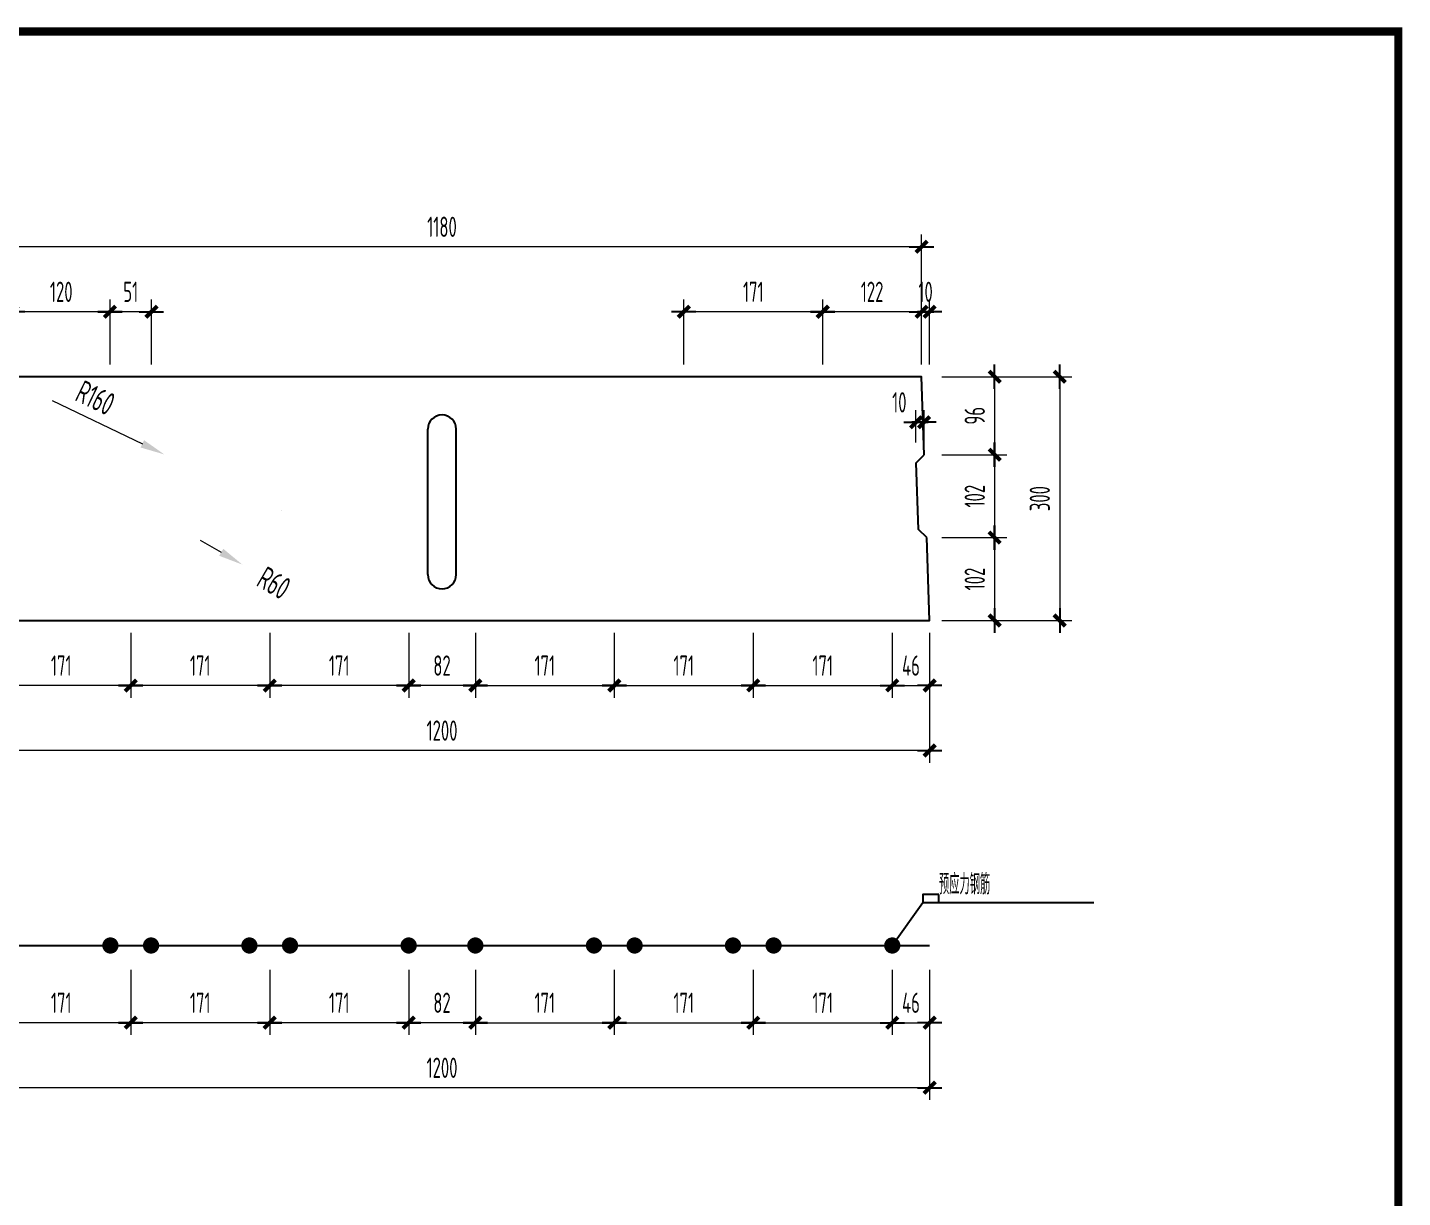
# Model space of a CAD drawing. Extents: x -469675 to 2400000, y -476501 to 2085364.
# Drawn here: x 675317 to 679546, y 392755 to 396355 of the extents above; entities that cross this region are included whole.
import ezdxf

# ---------------------------------------------------------------- set-up
doc = ezdxf.new("R2010")
doc.units = 0
doc.header["$LTSCALE"] = 1000
doc.header["$MEASUREMENT"] = 0
doc.layers.get('0').update_dxf_attribs({"linetype": 'CONTINUOUS', "lineweight": 20})
doc.layers.get('Defpoints').update_dxf_attribs({"linetype": 'CONTINUOUS'})
for name, color, linetype in [('C-DETAIL', 3, 'CONTINUOUS'), ('C-DETAIL_DIM', 3, 'CONTINUOUS'), ('C-DETAIL_REIN', 40, 'CONTINUOUS'), ('C-DETAIL_STEEL_TEXT', 7, 'CONTINUOUS'), ('C-DETAIL_TEXT', 4, 'CONTINUOUS')]:
    doc.layers.add(name, color=color, linetype=linetype)
doc.layers.add('C-注释', color=30, linetype='CONTINUOUS', plot=False)
doc.styles.add('DIM_FONT', font='gbxwxt.shx', dxfattribs={"width": 0.7, "bigfont": 'gbhzfs.shx'})
doc.styles.add('GBSTYLE', font='gbxwxt.shx', dxfattribs={"width": 0.7, "bigfont": 'gbhzfs.shx'})
doc.dimstyles.new('LEADER10', dxfattribs={"dimscale": 0.1, "dimtxt": 280, "dimasz": 300, "dimexe": 150, "dimexo": 150, "dimgap": 120, "dimtad": 1, "dimdec": 0, "dimzin": 0, "dimdsep": 46, "dimtxsty": 'DIM_FONT', "dimcen": 0.09, "dimclrd": 3, "dimclre": 3, "dimclrt": 7, "dimazin": 0, "dimtfac": 1, "dimtdec": 0, "dimtix": 1, "dimtmove": 2, "dimatfit": 3, "dimfxl": 0, "dimtolj": 1, "dimtzin": 0, "dimarcsym": 0})
doc.dimstyles.new('XB DIMN10', dxfattribs={"dimscale": 0.1, "dimtxt": 250, "dimasz": 1, "dimexe": 150, "dimexo": 150, "dimgap": 120, "dimtad": 1, "dimdec": 0, "dimzin": 0, "dimdsep": 46, "dimtxsty": 'DIM_FONT', "dimblk": '_dimx', "dimcen": 0.09, "dimclrd": 3, "dimclre": 3, "dimclrt": 7, "dimazin": 0, "dimtfac": 1, "dimtdec": 0, "dimtix": 1, "dimtmove": 2, "dimatfit": 3, "dimldrblk": '_dimx', "dimfxl": 0, "dimtolj": 1, "dimtzin": 0, "dimarcsym": 0})

# ---------------------------------------------------------------- blocks, each defined once
blk = doc.blocks.new('_dimx')
blk.add_line((-150, 0), (150, 0))
at = {"const_width": 50}
blk.add_lwpolyline([(-70, -70), (70, 70)], dxfattribs=at)
blk = doc.blocks.new('*D499')
at = {"layer": 'C-DETAIL_DIM', "color": 3, "lineweight": -2, "ltscale": 0.1, "transparency": 16777216}
for p, q in [((2929, 1138.7), (3009, 1138.7)), ((2994, 1138.6), (2994, 1042.8)), ((2929, 1042.7), (3009, 1042.7))]:
    blk.add_line(p, q, dxfattribs=at)
at = {"layer": 'Defpoints', "color": 0, "ltscale": 0.1, "transparency": 16777216}
for p in [(2914, 1138.7), (2914, 1042.7), (2994, 1042.7)]:
    blk.add_point(p, dxfattribs=at)
at = {"layer": 'C-DETAIL_DIM', "color": 3, "lineweight": -2, "ltscale": 0.1, "transparency": 16777216, "xscale": 0.1, "yscale": 0.1, "zscale": 0.1}
for p, rotation in [((2994, 1138.7), 90), ((2994, 1042.7), 270)]:
    blk.add_blockref('_dimx', p, dxfattribs=dict(at, rotation=rotation))
at = {"layer": 'C-DETAIL_DIM', "color": 7, "ltscale": 0.1, "transparency": 16777216, "insert": (2969.5, 1090.7), "char_height": 25, "attachment_point": 5, "rotation": 90, "style": 'DIM_FONT'}
blk.add_mtext('\\A1;96', dxfattribs=at)
blk = doc.blocks.new('*D500')
at = {"layer": 'C-DETAIL_DIM', "color": 3, "lineweight": -2, "ltscale": 0.1, "transparency": 16777216}
for p, q in [((3009, 1138.7), (3089, 1138.7)), ((3074, 1138.6), (3074, 838.8)), ((3009, 838.7), (3089, 838.7))]:
    blk.add_line(p, q, dxfattribs=at)
at = {"layer": 'Defpoints', "color": 0, "ltscale": 0.1, "transparency": 16777216}
for p in [(2994, 1138.7), (2994, 838.7), (3074, 838.7)]:
    blk.add_point(p, dxfattribs=at)
at = {"layer": 'C-DETAIL_DIM', "color": 3, "lineweight": -2, "ltscale": 0.1, "transparency": 16777216, "xscale": 0.1, "yscale": 0.1, "zscale": 0.1}
for p, rotation in [((3074, 1138.7), 90), ((3074, 838.7), 270)]:
    blk.add_blockref('_dimx', p, dxfattribs=dict(at, rotation=rotation))
at = {"layer": 'C-DETAIL_DIM', "color": 7, "ltscale": 0.1, "transparency": 16777216, "insert": (3049.5, 988.7), "char_height": 25, "attachment_point": 5, "rotation": 90, "style": 'DIM_FONT'}
blk.add_mtext('\\A1;300', dxfattribs=at)
blk = doc.blocks.new('*D502')
at = {"layer": 'C-DETAIL_DIM', "color": 3, "lineweight": -2, "ltscale": 0.1, "transparency": 16777216}
for p, q in [((1714, 743.7), (1714, 663.7)), ((2914, 743.7), (2914, 663.7)), ((2913.9, 678.7), (1714.1, 678.7))]:
    blk.add_line(p, q, dxfattribs=at)
at = {"layer": 'Defpoints', "color": 0, "ltscale": 0.1, "transparency": 16777216}
for p in [(1714, 758.7), (2914, 758.7), (1714, 678.7)]:
    blk.add_point(p, dxfattribs=at)
at = {"layer": 'C-DETAIL_DIM', "color": 3, "lineweight": -2, "ltscale": 0.1, "transparency": 16777216, "xscale": 0.1, "yscale": 0.1, "zscale": 0.1, "rotation": 180}
blk.add_blockref('_dimx', (1714, 678.7), dxfattribs=at)
at = {"layer": 'C-DETAIL_DIM', "color": 3, "lineweight": -2, "ltscale": 0.1, "transparency": 16777216, "xscale": 0.1, "yscale": 0.1, "zscale": 0.1}
blk.add_blockref('_dimx', (2914, 678.7), dxfattribs=at)
at = {"layer": 'C-DETAIL_DIM', "color": 7, "ltscale": 0.1, "transparency": 16777216, "insert": (2314, 703.2), "char_height": 25, "attachment_point": 5, "style": 'DIM_FONT'}
blk.add_mtext('\\A1;1200', dxfattribs=at)
blk = doc.blocks.new('*D503')
at = {"layer": 'C-DETAIL_DIM', "color": 3, "lineweight": -2, "ltscale": 0.1, "transparency": 16777216}
for p, q in [((2782.5, 1153.7), (2782.5, 1233.7)), ((2903.9, 1218.7), (2782.6, 1218.7)), ((2904, 1153.7), (2904, 1233.7))]:
    blk.add_line(p, q, dxfattribs=at)
at = {"layer": 'Defpoints', "color": 0, "ltscale": 0.1, "transparency": 16777216}
for p in [(2782.5, 1218.7), (2782.5, 1138.7), (2904, 1138.7)]:
    blk.add_point(p, dxfattribs=at)
at = {"layer": 'C-DETAIL_DIM', "color": 3, "lineweight": -2, "ltscale": 0.1, "transparency": 16777216, "xscale": 0.1, "yscale": 0.1, "zscale": 0.1, "rotation": 180}
blk.add_blockref('_dimx', (2782.5, 1218.7), dxfattribs=at)
at = {"layer": 'C-DETAIL_DIM', "color": 3, "lineweight": -2, "ltscale": 0.1, "transparency": 16777216, "xscale": 0.1, "yscale": 0.1, "zscale": 0.1}
blk.add_blockref('_dimx', (2904, 1218.7), dxfattribs=at)
at = {"layer": 'C-DETAIL_DIM', "color": 7, "ltscale": 0.1, "transparency": 16777216, "insert": (2843.2, 1243.2), "char_height": 25, "attachment_point": 5, "style": 'DIM_FONT'}
blk.add_mtext('\\A1;122', dxfattribs=at)
blk = doc.blocks.new('*D504')
at = {"layer": 'C-DETAIL_DIM', "color": 3, "lineweight": -2, "ltscale": 0.1, "transparency": 16777216}
for p, q in [((1724, 1233.7), (1724, 1313.7)), ((2904, 1233.7), (2904, 1313.7)), ((2903.9, 1298.7), (1724.1, 1298.7))]:
    blk.add_line(p, q, dxfattribs=at)
at = {"layer": 'Defpoints', "color": 0, "ltscale": 0.1, "transparency": 16777216}
for p in [(1724, 1298.7), (1724, 1218.7), (2904, 1218.7)]:
    blk.add_point(p, dxfattribs=at)
at = {"layer": 'C-DETAIL_DIM', "color": 3, "lineweight": -2, "ltscale": 0.1, "transparency": 16777216, "xscale": 0.1, "yscale": 0.1, "zscale": 0.1, "rotation": 180}
blk.add_blockref('_dimx', (1724, 1298.7), dxfattribs=at)
at = {"layer": 'C-DETAIL_DIM', "color": 3, "lineweight": -2, "ltscale": 0.1, "transparency": 16777216, "xscale": 0.1, "yscale": 0.1, "zscale": 0.1}
blk.add_blockref('_dimx', (2904, 1298.7), dxfattribs=at)
at = {"layer": 'C-DETAIL_DIM', "color": 7, "ltscale": 0.1, "transparency": 16777216, "insert": (2314, 1323.2), "char_height": 25, "attachment_point": 5, "style": 'DIM_FONT'}
blk.add_mtext('\\A1;1180', dxfattribs=at)
blk = doc.blocks.new('*D508')
at = {"layer": 'C-DETAIL_DIM', "color": 3, "lineweight": -2, "ltscale": 0.1, "transparency": 16777216}
for p, q in [((1760, 823.7), (1760, 743.7)), ((1931, 823.7), (1931, 743.7)), ((1930.9, 758.7), (1760.1, 758.7))]:
    blk.add_line(p, q, dxfattribs=at)
at = {"layer": 'Defpoints', "color": 0, "ltscale": 0.1, "transparency": 16777216}
for p in [(1760, 838.7), (1931, 838.7), (1760, 758.7)]:
    blk.add_point(p, dxfattribs=at)
at = {"layer": 'C-DETAIL_DIM', "color": 3, "lineweight": -2, "ltscale": 0.1, "transparency": 16777216, "xscale": 0.1, "yscale": 0.1, "zscale": 0.1, "rotation": 180}
blk.add_blockref('_dimx', (1760, 758.7), dxfattribs=at)
at = {"layer": 'C-DETAIL_DIM', "color": 3, "lineweight": -2, "ltscale": 0.1, "transparency": 16777216, "xscale": 0.1, "yscale": 0.1, "zscale": 0.1}
blk.add_blockref('_dimx', (1931, 758.7), dxfattribs=at)
at = {"layer": 'C-DETAIL_DIM', "color": 7, "ltscale": 0.1, "transparency": 16777216, "insert": (1845.5, 783.2), "char_height": 25, "attachment_point": 5, "style": 'DIM_FONT'}
blk.add_mtext('\\A1;171', dxfattribs=at)
blk = doc.blocks.new('*D509')
at = {"layer": 'C-DETAIL_DIM', "color": 3, "lineweight": -2, "ltscale": 0.1, "transparency": 16777216}
for p, q in [((1931, 823.7), (1931, 743.7)), ((2102, 823.7), (2102, 743.7)), ((2101.9, 758.7), (1931.1, 758.7))]:
    blk.add_line(p, q, dxfattribs=at)
at = {"layer": 'Defpoints', "color": 0, "ltscale": 0.1, "transparency": 16777216}
for p in [(1931, 838.7), (2102, 838.7), (1931, 758.7)]:
    blk.add_point(p, dxfattribs=at)
at = {"layer": 'C-DETAIL_DIM', "color": 3, "lineweight": -2, "ltscale": 0.1, "transparency": 16777216, "xscale": 0.1, "yscale": 0.1, "zscale": 0.1, "rotation": 180}
blk.add_blockref('_dimx', (1931, 758.7), dxfattribs=at)
at = {"layer": 'C-DETAIL_DIM', "color": 3, "lineweight": -2, "ltscale": 0.1, "transparency": 16777216, "xscale": 0.1, "yscale": 0.1, "zscale": 0.1}
blk.add_blockref('_dimx', (2102, 758.7), dxfattribs=at)
at = {"layer": 'C-DETAIL_DIM', "color": 7, "ltscale": 0.1, "transparency": 16777216, "insert": (2016.5, 783.2), "char_height": 25, "attachment_point": 5, "style": 'DIM_FONT'}
blk.add_mtext('\\A1;171', dxfattribs=at)
blk = doc.blocks.new('*D510')
at = {"layer": 'C-DETAIL_DIM', "color": 3, "lineweight": -2, "ltscale": 0.1, "transparency": 16777216}
for p, q in [((2102, 823.7), (2102, 743.7)), ((2273, 823.7), (2273, 743.7)), ((2272.9, 758.7), (2102.1, 758.7))]:
    blk.add_line(p, q, dxfattribs=at)
at = {"layer": 'Defpoints', "color": 0, "ltscale": 0.1, "transparency": 16777216}
for p in [(2102, 838.7), (2273, 838.7), (2102, 758.7)]:
    blk.add_point(p, dxfattribs=at)
at = {"layer": 'C-DETAIL_DIM', "color": 3, "lineweight": -2, "ltscale": 0.1, "transparency": 16777216, "xscale": 0.1, "yscale": 0.1, "zscale": 0.1, "rotation": 180}
blk.add_blockref('_dimx', (2102, 758.7), dxfattribs=at)
at = {"layer": 'C-DETAIL_DIM', "color": 3, "lineweight": -2, "ltscale": 0.1, "transparency": 16777216, "xscale": 0.1, "yscale": 0.1, "zscale": 0.1}
blk.add_blockref('_dimx', (2273, 758.7), dxfattribs=at)
at = {"layer": 'C-DETAIL_DIM', "color": 7, "ltscale": 0.1, "transparency": 16777216, "insert": (2187.5, 783.2), "char_height": 25, "attachment_point": 5, "style": 'DIM_FONT'}
blk.add_mtext('\\A1;171', dxfattribs=at)
blk = doc.blocks.new('*D511')
at = {"layer": 'C-DETAIL_DIM', "color": 3, "lineweight": -2, "ltscale": 0.1, "transparency": 16777216}
for p, q in [((2868, 823.7), (2868, 743.7)), ((2914, 823.7), (2914, 743.7)), ((2867.9, 758.7), (2867.8, 758.7)), ((2868, 758.7), (2914, 758.7)), ((2914.1, 758.7), (2914.2, 758.7))]:
    blk.add_line(p, q, dxfattribs=at)
at = {"layer": 'Defpoints', "color": 0, "ltscale": 0.1, "transparency": 16777216}
for p in [(2868, 838.7), (2914, 838.7), (2914, 758.7)]:
    blk.add_point(p, dxfattribs=at)
at = {"layer": 'C-DETAIL_DIM', "color": 3, "lineweight": -2, "ltscale": 0.1, "transparency": 16777216, "xscale": 0.1, "yscale": 0.1, "zscale": 0.1}
blk.add_blockref('_dimx', (2868, 758.7), dxfattribs=at)
at = {"layer": 'C-DETAIL_DIM', "color": 3, "lineweight": -2, "ltscale": 0.1, "transparency": 16777216, "xscale": 0.1, "yscale": 0.1, "zscale": 0.1, "rotation": 180}
blk.add_blockref('_dimx', (2914, 758.7), dxfattribs=at)
at = {"layer": 'C-DETAIL_DIM', "color": 7, "ltscale": 0.1, "transparency": 16777216, "insert": (2891, 783.2), "char_height": 25, "attachment_point": 5, "style": 'DIM_FONT'}
blk.add_mtext('\\A1;46', dxfattribs=at)
blk = doc.blocks.new('*D512')
at = {"layer": 'C-DETAIL_DIM', "color": 3, "lineweight": -2, "ltscale": 0.1, "transparency": 16777216}
for p, q in [((2697, 823.7), (2697, 743.7)), ((2868, 823.7), (2868, 743.7)), ((2697.1, 758.7), (2867.9, 758.7))]:
    blk.add_line(p, q, dxfattribs=at)
at = {"layer": 'Defpoints', "color": 0, "ltscale": 0.1, "transparency": 16777216}
for p in [(2697, 838.7), (2868, 838.7), (2868, 758.7)]:
    blk.add_point(p, dxfattribs=at)
at = {"layer": 'C-DETAIL_DIM', "color": 3, "lineweight": -2, "ltscale": 0.1, "transparency": 16777216, "xscale": 0.1, "yscale": 0.1, "zscale": 0.1, "rotation": 180}
blk.add_blockref('_dimx', (2697, 758.7), dxfattribs=at)
at = {"layer": 'C-DETAIL_DIM', "color": 3, "lineweight": -2, "ltscale": 0.1, "transparency": 16777216, "xscale": 0.1, "yscale": 0.1, "zscale": 0.1}
blk.add_blockref('_dimx', (2868, 758.7), dxfattribs=at)
at = {"layer": 'C-DETAIL_DIM', "color": 7, "ltscale": 0.1, "transparency": 16777216, "insert": (2782.5, 783.2), "char_height": 25, "attachment_point": 5, "style": 'DIM_FONT'}
blk.add_mtext('\\A1;171', dxfattribs=at)
blk = doc.blocks.new('*D513')
at = {"layer": 'C-DETAIL_DIM', "color": 3, "lineweight": -2, "ltscale": 0.1, "transparency": 16777216}
for p, q in [((2526, 823.7), (2526, 743.7)), ((2697, 823.7), (2697, 743.7)), ((2526.1, 758.7), (2696.9, 758.7))]:
    blk.add_line(p, q, dxfattribs=at)
at = {"layer": 'Defpoints', "color": 0, "ltscale": 0.1, "transparency": 16777216}
for p in [(2526, 838.7), (2697, 838.7), (2697, 758.7)]:
    blk.add_point(p, dxfattribs=at)
at = {"layer": 'C-DETAIL_DIM', "color": 3, "lineweight": -2, "ltscale": 0.1, "transparency": 16777216, "xscale": 0.1, "yscale": 0.1, "zscale": 0.1, "rotation": 180}
blk.add_blockref('_dimx', (2526, 758.7), dxfattribs=at)
at = {"layer": 'C-DETAIL_DIM', "color": 3, "lineweight": -2, "ltscale": 0.1, "transparency": 16777216, "xscale": 0.1, "yscale": 0.1, "zscale": 0.1}
blk.add_blockref('_dimx', (2697, 758.7), dxfattribs=at)
at = {"layer": 'C-DETAIL_DIM', "color": 7, "ltscale": 0.1, "transparency": 16777216, "insert": (2611.5, 783.2), "char_height": 25, "attachment_point": 5, "style": 'DIM_FONT'}
blk.add_mtext('\\A1;171', dxfattribs=at)
blk = doc.blocks.new('*D514')
at = {"layer": 'C-DETAIL_DIM', "color": 3, "lineweight": -2, "ltscale": 0.1, "transparency": 16777216}
for p, q in [((2355, 823.7), (2355, 743.7)), ((2526, 823.7), (2526, 743.7)), ((2355.1, 758.7), (2525.9, 758.7))]:
    blk.add_line(p, q, dxfattribs=at)
at = {"layer": 'Defpoints', "color": 0, "ltscale": 0.1, "transparency": 16777216}
for p in [(2355, 838.7), (2526, 838.7), (2526, 758.7)]:
    blk.add_point(p, dxfattribs=at)
at = {"layer": 'C-DETAIL_DIM', "color": 3, "lineweight": -2, "ltscale": 0.1, "transparency": 16777216, "xscale": 0.1, "yscale": 0.1, "zscale": 0.1, "rotation": 180}
blk.add_blockref('_dimx', (2355, 758.7), dxfattribs=at)
at = {"layer": 'C-DETAIL_DIM', "color": 3, "lineweight": -2, "ltscale": 0.1, "transparency": 16777216, "xscale": 0.1, "yscale": 0.1, "zscale": 0.1}
blk.add_blockref('_dimx', (2526, 758.7), dxfattribs=at)
at = {"layer": 'C-DETAIL_DIM', "color": 7, "ltscale": 0.1, "transparency": 16777216, "insert": (2440.5, 783.2), "char_height": 25, "attachment_point": 5, "style": 'DIM_FONT'}
blk.add_mtext('\\A1;171', dxfattribs=at)
blk = doc.blocks.new('*D515')
at = {"layer": 'C-DETAIL_DIM', "color": 3, "lineweight": -2, "ltscale": 0.1, "transparency": 16777216}
for p, q in [((2273, 823.7), (2273, 743.7)), ((2355, 823.7), (2355, 743.7)), ((2354.9, 758.7), (2273.1, 758.7))]:
    blk.add_line(p, q, dxfattribs=at)
at = {"layer": 'Defpoints', "color": 0, "ltscale": 0.1, "transparency": 16777216}
for p in [(2273, 838.7), (2355, 838.7), (2273, 758.7)]:
    blk.add_point(p, dxfattribs=at)
at = {"layer": 'C-DETAIL_DIM', "color": 3, "lineweight": -2, "ltscale": 0.1, "transparency": 16777216, "xscale": 0.1, "yscale": 0.1, "zscale": 0.1, "rotation": 180}
blk.add_blockref('_dimx', (2273, 758.7), dxfattribs=at)
at = {"layer": 'C-DETAIL_DIM', "color": 3, "lineweight": -2, "ltscale": 0.1, "transparency": 16777216, "xscale": 0.1, "yscale": 0.1, "zscale": 0.1}
blk.add_blockref('_dimx', (2355, 758.7), dxfattribs=at)
at = {"layer": 'C-DETAIL_DIM', "color": 7, "ltscale": 0.1, "transparency": 16777216, "insert": (2314, 783.2), "char_height": 25, "attachment_point": 5, "style": 'DIM_FONT'}
blk.add_mtext('\\A1;82', dxfattribs=at)
blk = doc.blocks.new('*D517')
at = {"layer": 'C-DETAIL_DIM', "color": 3, "lineweight": -2, "ltscale": 0.1, "transparency": 16777216}
for p, q in [((1714, 328.7), (1714, 248.7)), ((2914, 328.7), (2914, 248.7)), ((2913.9, 263.7), (1714.1, 263.7))]:
    blk.add_line(p, q, dxfattribs=at)
at = {"layer": 'Defpoints', "color": 0, "ltscale": 0.1, "transparency": 16777216}
for p in [(1714, 343.7), (2914, 343.7), (1714, 263.7)]:
    blk.add_point(p, dxfattribs=at)
at = {"layer": 'C-DETAIL_DIM', "color": 3, "lineweight": -2, "ltscale": 0.1, "transparency": 16777216, "xscale": 0.1, "yscale": 0.1, "zscale": 0.1, "rotation": 180}
blk.add_blockref('_dimx', (1714, 263.7), dxfattribs=at)
at = {"layer": 'C-DETAIL_DIM', "color": 3, "lineweight": -2, "ltscale": 0.1, "transparency": 16777216, "xscale": 0.1, "yscale": 0.1, "zscale": 0.1}
blk.add_blockref('_dimx', (2914, 263.7), dxfattribs=at)
at = {"layer": 'C-DETAIL_DIM', "color": 7, "ltscale": 0.1, "transparency": 16777216, "insert": (2314, 288.2), "char_height": 25, "attachment_point": 5, "style": 'DIM_FONT'}
blk.add_mtext('\\A1;1200', dxfattribs=at)
blk = doc.blocks.new('*D518')
at = {"layer": 'C-DETAIL_DIM', "color": 3, "lineweight": -2, "ltscale": 0.1, "transparency": 16777216}
for p, q in [((1760, 408.7), (1760, 328.7)), ((1931, 408.7), (1931, 328.7)), ((1930.9, 343.7), (1760.1, 343.7))]:
    blk.add_line(p, q, dxfattribs=at)
at = {"layer": 'Defpoints', "color": 0, "ltscale": 0.1, "transparency": 16777216}
for p in [(1760, 423.7), (1931, 423.7), (1760, 343.7)]:
    blk.add_point(p, dxfattribs=at)
at = {"layer": 'C-DETAIL_DIM', "color": 3, "lineweight": -2, "ltscale": 0.1, "transparency": 16777216, "xscale": 0.1, "yscale": 0.1, "zscale": 0.1, "rotation": 180}
blk.add_blockref('_dimx', (1760, 343.7), dxfattribs=at)
at = {"layer": 'C-DETAIL_DIM', "color": 3, "lineweight": -2, "ltscale": 0.1, "transparency": 16777216, "xscale": 0.1, "yscale": 0.1, "zscale": 0.1}
blk.add_blockref('_dimx', (1931, 343.7), dxfattribs=at)
at = {"layer": 'C-DETAIL_DIM', "color": 7, "ltscale": 0.1, "transparency": 16777216, "insert": (1845.5, 368.2), "char_height": 25, "attachment_point": 5, "style": 'DIM_FONT'}
blk.add_mtext('\\A1;171', dxfattribs=at)
blk = doc.blocks.new('*D519')
at = {"layer": 'C-DETAIL_DIM', "color": 3, "lineweight": -2, "ltscale": 0.1, "transparency": 16777216}
for p, q in [((1931, 408.7), (1931, 328.7)), ((2102, 408.7), (2102, 328.7)), ((2101.9, 343.7), (1931.1, 343.7))]:
    blk.add_line(p, q, dxfattribs=at)
at = {"layer": 'Defpoints', "color": 0, "ltscale": 0.1, "transparency": 16777216}
for p in [(1931, 423.7), (2102, 423.7), (1931, 343.7)]:
    blk.add_point(p, dxfattribs=at)
at = {"layer": 'C-DETAIL_DIM', "color": 3, "lineweight": -2, "ltscale": 0.1, "transparency": 16777216, "xscale": 0.1, "yscale": 0.1, "zscale": 0.1, "rotation": 180}
blk.add_blockref('_dimx', (1931, 343.7), dxfattribs=at)
at = {"layer": 'C-DETAIL_DIM', "color": 3, "lineweight": -2, "ltscale": 0.1, "transparency": 16777216, "xscale": 0.1, "yscale": 0.1, "zscale": 0.1}
blk.add_blockref('_dimx', (2102, 343.7), dxfattribs=at)
at = {"layer": 'C-DETAIL_DIM', "color": 7, "ltscale": 0.1, "transparency": 16777216, "insert": (2016.5, 368.2), "char_height": 25, "attachment_point": 5, "style": 'DIM_FONT'}
blk.add_mtext('\\A1;171', dxfattribs=at)
blk = doc.blocks.new('*D520')
at = {"layer": 'C-DETAIL_DIM', "color": 3, "lineweight": -2, "ltscale": 0.1, "transparency": 16777216}
for p, q in [((2102, 408.7), (2102, 328.7)), ((2273, 408.7), (2273, 328.7)), ((2272.9, 343.7), (2102.1, 343.7))]:
    blk.add_line(p, q, dxfattribs=at)
at = {"layer": 'Defpoints', "color": 0, "ltscale": 0.1, "transparency": 16777216}
for p in [(2102, 423.7), (2273, 423.7), (2102, 343.7)]:
    blk.add_point(p, dxfattribs=at)
at = {"layer": 'C-DETAIL_DIM', "color": 3, "lineweight": -2, "ltscale": 0.1, "transparency": 16777216, "xscale": 0.1, "yscale": 0.1, "zscale": 0.1, "rotation": 180}
blk.add_blockref('_dimx', (2102, 343.7), dxfattribs=at)
at = {"layer": 'C-DETAIL_DIM', "color": 3, "lineweight": -2, "ltscale": 0.1, "transparency": 16777216, "xscale": 0.1, "yscale": 0.1, "zscale": 0.1}
blk.add_blockref('_dimx', (2273, 343.7), dxfattribs=at)
at = {"layer": 'C-DETAIL_DIM', "color": 7, "ltscale": 0.1, "transparency": 16777216, "insert": (2187.5, 368.2), "char_height": 25, "attachment_point": 5, "style": 'DIM_FONT'}
blk.add_mtext('\\A1;171', dxfattribs=at)
blk = doc.blocks.new('*D521')
at = {"layer": 'C-DETAIL_DIM', "color": 3, "lineweight": -2, "ltscale": 0.1, "transparency": 16777216}
for p, q in [((2868, 408.7), (2868, 328.7)), ((2914, 408.7), (2914, 328.7)), ((2867.9, 343.7), (2867.8, 343.7)), ((2868, 343.7), (2914, 343.7)), ((2914.1, 343.7), (2914.2, 343.7))]:
    blk.add_line(p, q, dxfattribs=at)
at = {"layer": 'Defpoints', "color": 0, "ltscale": 0.1, "transparency": 16777216}
for p in [(2868, 423.7), (2914, 423.7), (2914, 343.7)]:
    blk.add_point(p, dxfattribs=at)
at = {"layer": 'C-DETAIL_DIM', "color": 3, "lineweight": -2, "ltscale": 0.1, "transparency": 16777216, "xscale": 0.1, "yscale": 0.1, "zscale": 0.1}
blk.add_blockref('_dimx', (2868, 343.7), dxfattribs=at)
at = {"layer": 'C-DETAIL_DIM', "color": 3, "lineweight": -2, "ltscale": 0.1, "transparency": 16777216, "xscale": 0.1, "yscale": 0.1, "zscale": 0.1, "rotation": 180}
blk.add_blockref('_dimx', (2914, 343.7), dxfattribs=at)
at = {"layer": 'C-DETAIL_DIM', "color": 7, "ltscale": 0.1, "transparency": 16777216, "insert": (2891, 368.2), "char_height": 25, "attachment_point": 5, "style": 'DIM_FONT'}
blk.add_mtext('\\A1;46', dxfattribs=at)
blk = doc.blocks.new('*D522')
at = {"layer": 'C-DETAIL_DIM', "color": 3, "lineweight": -2, "ltscale": 0.1, "transparency": 16777216}
for p, q in [((2697, 408.7), (2697, 328.7)), ((2868, 408.7), (2868, 328.7)), ((2697.1, 343.7), (2867.9, 343.7))]:
    blk.add_line(p, q, dxfattribs=at)
at = {"layer": 'Defpoints', "color": 0, "ltscale": 0.1, "transparency": 16777216}
for p in [(2697, 423.7), (2868, 423.7), (2868, 343.7)]:
    blk.add_point(p, dxfattribs=at)
at = {"layer": 'C-DETAIL_DIM', "color": 3, "lineweight": -2, "ltscale": 0.1, "transparency": 16777216, "xscale": 0.1, "yscale": 0.1, "zscale": 0.1, "rotation": 180}
blk.add_blockref('_dimx', (2697, 343.7), dxfattribs=at)
at = {"layer": 'C-DETAIL_DIM', "color": 3, "lineweight": -2, "ltscale": 0.1, "transparency": 16777216, "xscale": 0.1, "yscale": 0.1, "zscale": 0.1}
blk.add_blockref('_dimx', (2868, 343.7), dxfattribs=at)
at = {"layer": 'C-DETAIL_DIM', "color": 7, "ltscale": 0.1, "transparency": 16777216, "insert": (2782.5, 368.2), "char_height": 25, "attachment_point": 5, "style": 'DIM_FONT'}
blk.add_mtext('\\A1;171', dxfattribs=at)
blk = doc.blocks.new('*D523')
at = {"layer": 'C-DETAIL_DIM', "color": 3, "lineweight": -2, "ltscale": 0.1, "transparency": 16777216}
for p, q in [((2526, 408.7), (2526, 328.7)), ((2697, 408.7), (2697, 328.7)), ((2526.1, 343.7), (2696.9, 343.7))]:
    blk.add_line(p, q, dxfattribs=at)
at = {"layer": 'Defpoints', "color": 0, "ltscale": 0.1, "transparency": 16777216}
for p in [(2526, 423.7), (2697, 423.7), (2697, 343.7)]:
    blk.add_point(p, dxfattribs=at)
at = {"layer": 'C-DETAIL_DIM', "color": 3, "lineweight": -2, "ltscale": 0.1, "transparency": 16777216, "xscale": 0.1, "yscale": 0.1, "zscale": 0.1, "rotation": 180}
blk.add_blockref('_dimx', (2526, 343.7), dxfattribs=at)
at = {"layer": 'C-DETAIL_DIM', "color": 3, "lineweight": -2, "ltscale": 0.1, "transparency": 16777216, "xscale": 0.1, "yscale": 0.1, "zscale": 0.1}
blk.add_blockref('_dimx', (2697, 343.7), dxfattribs=at)
at = {"layer": 'C-DETAIL_DIM', "color": 7, "ltscale": 0.1, "transparency": 16777216, "insert": (2611.5, 368.2), "char_height": 25, "attachment_point": 5, "style": 'DIM_FONT'}
blk.add_mtext('\\A1;171', dxfattribs=at)
blk = doc.blocks.new('*D524')
at = {"layer": 'C-DETAIL_DIM', "color": 3, "lineweight": -2, "ltscale": 0.1, "transparency": 16777216}
for p, q in [((2355, 408.7), (2355, 328.7)), ((2526, 408.7), (2526, 328.7)), ((2355.1, 343.7), (2525.9, 343.7))]:
    blk.add_line(p, q, dxfattribs=at)
at = {"layer": 'Defpoints', "color": 0, "ltscale": 0.1, "transparency": 16777216}
for p in [(2355, 423.7), (2526, 423.7), (2526, 343.7)]:
    blk.add_point(p, dxfattribs=at)
at = {"layer": 'C-DETAIL_DIM', "color": 3, "lineweight": -2, "ltscale": 0.1, "transparency": 16777216, "xscale": 0.1, "yscale": 0.1, "zscale": 0.1, "rotation": 180}
blk.add_blockref('_dimx', (2355, 343.7), dxfattribs=at)
at = {"layer": 'C-DETAIL_DIM', "color": 3, "lineweight": -2, "ltscale": 0.1, "transparency": 16777216, "xscale": 0.1, "yscale": 0.1, "zscale": 0.1}
blk.add_blockref('_dimx', (2526, 343.7), dxfattribs=at)
at = {"layer": 'C-DETAIL_DIM', "color": 7, "ltscale": 0.1, "transparency": 16777216, "insert": (2440.5, 368.2), "char_height": 25, "attachment_point": 5, "style": 'DIM_FONT'}
blk.add_mtext('\\A1;171', dxfattribs=at)
blk = doc.blocks.new('*D525')
at = {"layer": 'C-DETAIL_DIM', "color": 3, "lineweight": -2, "ltscale": 0.1, "transparency": 16777216}
for p, q in [((2273, 408.7), (2273, 328.7)), ((2355, 408.7), (2355, 328.7)), ((2354.9, 343.7), (2273.1, 343.7))]:
    blk.add_line(p, q, dxfattribs=at)
at = {"layer": 'Defpoints', "color": 0, "ltscale": 0.1, "transparency": 16777216}
for p in [(2273, 423.7), (2355, 423.7), (2273, 343.7)]:
    blk.add_point(p, dxfattribs=at)
at = {"layer": 'C-DETAIL_DIM', "color": 3, "lineweight": -2, "ltscale": 0.1, "transparency": 16777216, "xscale": 0.1, "yscale": 0.1, "zscale": 0.1, "rotation": 180}
blk.add_blockref('_dimx', (2273, 343.7), dxfattribs=at)
at = {"layer": 'C-DETAIL_DIM', "color": 3, "lineweight": -2, "ltscale": 0.1, "transparency": 16777216, "xscale": 0.1, "yscale": 0.1, "zscale": 0.1}
blk.add_blockref('_dimx', (2355, 343.7), dxfattribs=at)
at = {"layer": 'C-DETAIL_DIM', "color": 7, "ltscale": 0.1, "transparency": 16777216, "insert": (2314, 368.2), "char_height": 25, "attachment_point": 5, "style": 'DIM_FONT'}
blk.add_mtext('\\A1;82', dxfattribs=at)
blk = doc.blocks.new('*D526')
at = {"layer": 'C-DETAIL_DIM', "color": 3, "lineweight": -2, "ltscale": 0.1, "transparency": 16777216}
for p, q in [((2611.5, 1153.7), (2611.5, 1233.7)), ((2782.4, 1218.7), (2611.6, 1218.7)), ((2782.5, 1153.7), (2782.5, 1233.7))]:
    blk.add_line(p, q, dxfattribs=at)
at = {"layer": 'Defpoints', "color": 0, "ltscale": 0.1, "transparency": 16777216}
for p in [(2611.5, 1218.7), (2611.5, 1138.7), (2782.5, 1138.7)]:
    blk.add_point(p, dxfattribs=at)
at = {"layer": 'C-DETAIL_DIM', "color": 3, "lineweight": -2, "ltscale": 0.1, "transparency": 16777216, "xscale": 0.1, "yscale": 0.1, "zscale": 0.1, "rotation": 180}
blk.add_blockref('_dimx', (2611.5, 1218.7), dxfattribs=at)
at = {"layer": 'C-DETAIL_DIM', "color": 3, "lineweight": -2, "ltscale": 0.1, "transparency": 16777216, "xscale": 0.1, "yscale": 0.1, "zscale": 0.1}
blk.add_blockref('_dimx', (2782.5, 1218.7), dxfattribs=at)
at = {"layer": 'C-DETAIL_DIM', "color": 7, "ltscale": 0.1, "transparency": 16777216, "insert": (2697, 1243.2), "char_height": 25, "attachment_point": 5, "style": 'DIM_FONT'}
blk.add_mtext('\\A1;171', dxfattribs=at)
blk = doc.blocks.new('*D527')
at = {"layer": 'C-DETAIL_DIM', "color": 3, "lineweight": -2, "ltscale": 0.1, "transparency": 16777216}
for p, q in [((2903.9, 1218.7), (2903.8, 1218.7)), ((2904, 1153.7), (2904, 1233.7)), ((2914, 1218.7), (2904, 1218.7)), ((2914, 1153.7), (2914, 1233.7)), ((2914.1, 1218.7), (2914.2, 1218.7))]:
    blk.add_line(p, q, dxfattribs=at)
at = {"layer": 'Defpoints', "color": 0, "ltscale": 0.1, "transparency": 16777216}
for p in [(2904, 1218.7), (2904, 1138.7), (2914, 1138.7)]:
    blk.add_point(p, dxfattribs=at)
at = {"layer": 'C-DETAIL_DIM', "color": 3, "lineweight": -2, "ltscale": 0.1, "transparency": 16777216, "xscale": 0.1, "yscale": 0.1, "zscale": 0.1}
blk.add_blockref('_dimx', (2904, 1218.7), dxfattribs=at)
at = {"layer": 'C-DETAIL_DIM', "color": 3, "lineweight": -2, "ltscale": 0.1, "transparency": 16777216, "xscale": 0.1, "yscale": 0.1, "zscale": 0.1, "rotation": 180}
blk.add_blockref('_dimx', (2914, 1218.7), dxfattribs=at)
at = {"layer": 'C-DETAIL_DIM', "color": 7, "ltscale": 0.1, "transparency": 16777216, "insert": (2909, 1243.2), "char_height": 25, "attachment_point": 5, "style": 'DIM_FONT'}
blk.add_mtext('\\A1;10', dxfattribs=at)
blk = doc.blocks.new('*D530')
at = {"layer": 'C-DETAIL_DIM', "color": 3, "lineweight": -2, "ltscale": 0.1, "transparency": 16777216}
for p, q in [((1785.5, 1153.7), (1785.5, 1233.7)), ((1905.4, 1218.7), (1785.6, 1218.7)), ((1905.5, 1153.7), (1905.5, 1233.7))]:
    blk.add_line(p, q, dxfattribs=at)
at = {"layer": 'Defpoints', "color": 0, "ltscale": 0.1, "transparency": 16777216}
for p in [(1785.5, 1218.7), (1785.5, 1138.7), (1905.5, 1138.7)]:
    blk.add_point(p, dxfattribs=at)
at = {"layer": 'C-DETAIL_DIM', "color": 3, "lineweight": -2, "ltscale": 0.1, "transparency": 16777216, "xscale": 0.1, "yscale": 0.1, "zscale": 0.1, "rotation": 180}
blk.add_blockref('_dimx', (1785.5, 1218.7), dxfattribs=at)
at = {"layer": 'C-DETAIL_DIM', "color": 3, "lineweight": -2, "ltscale": 0.1, "transparency": 16777216, "xscale": 0.1, "yscale": 0.1, "zscale": 0.1}
blk.add_blockref('_dimx', (1905.5, 1218.7), dxfattribs=at)
at = {"layer": 'C-DETAIL_DIM', "color": 7, "ltscale": 0.1, "transparency": 16777216, "insert": (1845.5, 1243.2), "char_height": 25, "attachment_point": 5, "style": 'DIM_FONT'}
blk.add_mtext('\\A1;120', dxfattribs=at)
blk = doc.blocks.new('*D531')
at = {"layer": 'C-DETAIL_DIM', "color": 3, "lineweight": -2, "ltscale": 0.1, "transparency": 16777216}
for p, q in [((1905.5, 1153.7), (1905.5, 1233.7)), ((1956.4, 1218.7), (1905.6, 1218.7)), ((1956.5, 1153.7), (1956.5, 1233.7))]:
    blk.add_line(p, q, dxfattribs=at)
at = {"layer": 'Defpoints', "color": 0, "ltscale": 0.1, "transparency": 16777216}
for p in [(1905.5, 1218.7), (1905.5, 1138.7), (1956.5, 1138.7)]:
    blk.add_point(p, dxfattribs=at)
at = {"layer": 'C-DETAIL_DIM', "color": 3, "lineweight": -2, "ltscale": 0.1, "transparency": 16777216, "xscale": 0.1, "yscale": 0.1, "zscale": 0.1, "rotation": 180}
blk.add_blockref('_dimx', (1905.5, 1218.7), dxfattribs=at)
at = {"layer": 'C-DETAIL_DIM', "color": 3, "lineweight": -2, "ltscale": 0.1, "transparency": 16777216, "xscale": 0.1, "yscale": 0.1, "zscale": 0.1}
blk.add_blockref('_dimx', (1956.5, 1218.7), dxfattribs=at)
at = {"layer": 'C-DETAIL_DIM', "color": 7, "ltscale": 0.1, "transparency": 16777216, "insert": (1931, 1243.2), "char_height": 25, "attachment_point": 5, "style": 'DIM_FONT'}
blk.add_mtext('\\A1;51', dxfattribs=at)
blk = doc.blocks.new('*D533')
at = {"layer": 'C-DETAIL_DIM', "color": 3, "lineweight": -2, "ltscale": 0.1, "transparency": 16777216}
for p, q in [((2897.2, 1057.7), (2897.2, 1097.7)), ((2907.2, 1057.7), (2907.2, 1097.7)), ((2897.1, 1082.7), (2897, 1082.7)), ((2897.2, 1082.7), (2907.2, 1082.7)), ((2907.3, 1082.7), (2907.4, 1082.7))]:
    blk.add_line(p, q, dxfattribs=at)
at = {"layer": 'Defpoints', "color": 0, "ltscale": 0.1, "transparency": 16777216}
for p in [(2907.2, 1082.7), (2897.2, 1042.7), (2907.2, 1042.7)]:
    blk.add_point(p, dxfattribs=at)
at = {"layer": 'C-DETAIL_DIM', "color": 3, "lineweight": -2, "ltscale": 0.1, "transparency": 16777216, "xscale": 0.1, "yscale": 0.1, "zscale": 0.1}
blk.add_blockref('_dimx', (2897.2, 1082.7), dxfattribs=at)
at = {"layer": 'C-DETAIL_DIM', "color": 3, "lineweight": -2, "ltscale": 0.1, "transparency": 16777216, "xscale": 0.1, "yscale": 0.1, "zscale": 0.1, "rotation": 180}
blk.add_blockref('_dimx', (2907.2, 1082.7), dxfattribs=at)
at = {"layer": 'C-DETAIL_DIM', "color": 7, "ltscale": 0.1, "transparency": 16777216, "insert": (2876.7, 1107.2), "char_height": 25, "attachment_point": 5, "style": 'DIM_FONT'}
blk.add_mtext('\\A1;10', dxfattribs=at)
blk = doc.blocks.new('*D534')
at = {"layer": 'C-DETAIL_TEXT', "color": 3, "lineweight": -2, "ltscale": 0.25, "transparency": 16777216}
blk.add_line((2016.5, 937.7), (2042.4, 922.6), dxfattribs=at)
at = {"layer": 'C-DETAIL_TEXT', "color": 3, "ltscale": 0.25, "transparency": 16777216}
blk.add_solid([(2044.9, 926.9), (2039.9, 918.3), (2068.3, 907.5)], dxfattribs=at)
at = {"layer": 'Defpoints', "color": 0, "ltscale": 0.25, "transparency": 16777216}
for p in [(2016.5, 937.7), (2068.3, 907.5)]:
    blk.add_point(p, dxfattribs=at)
at = {"layer": 'C-DETAIL_TEXT', "color": 7, "ltscale": 0.25, "transparency": 16777216, "insert": (2107.2, 884.9), "char_height": 28, "attachment_point": 5, "rotation": 329.8305, "style": 'DIM_FONT'}
blk.add_mtext('\\A1;R60', dxfattribs=at)
blk = doc.blocks.new('*D535')
at = {"layer": 'C-DETAIL_TEXT', "color": 3, "lineweight": -2, "ltscale": 0.25, "transparency": 16777216}
for p, q in [((1834.4, 1109.5), (1945.3, 1056.1)), ((2116.4, 973.7), (2116.5, 973.7)), ((2116.5, 973.7), (2116.5, 973.7))]:
    blk.add_line(p, q, dxfattribs=at)
at = {"layer": 'C-DETAIL_TEXT', "color": 3, "ltscale": 0.25, "transparency": 16777216}
blk.add_solid([(1947.4, 1060.6), (1943.1, 1051.6), (1972.3, 1043.1)], dxfattribs=at)
at = {"layer": 'Defpoints', "color": 0, "ltscale": 0.25, "transparency": 16777216}
for p in [(1972.3, 1043.1), (2116.5, 973.7)]:
    blk.add_point(p, dxfattribs=at)
at = {"layer": 'C-DETAIL_TEXT', "color": 7, "ltscale": 0.25, "transparency": 16777216, "insert": (1887.6, 1112.8), "char_height": 28, "attachment_point": 5, "rotation": 334.2866, "style": 'DIM_FONT'}
blk.add_mtext('\\A1;R160', dxfattribs=at)
blk = doc.blocks.new('*D552')
at = {"layer": 'C-DETAIL_DIM', "color": 3, "lineweight": -2, "ltscale": 0.1, "transparency": 16777216}
for p, q in [((2929, 1042.7), (3009, 1042.7)), ((2994, 1042.6), (2994, 940.8)), ((2929, 940.7), (3009, 940.7))]:
    blk.add_line(p, q, dxfattribs=at)
at = {"layer": 'Defpoints', "color": 0, "ltscale": 0.1, "transparency": 16777216}
for p in [(2914, 1042.7), (2914, 940.7), (2994, 940.7)]:
    blk.add_point(p, dxfattribs=at)
at = {"layer": 'C-DETAIL_DIM', "color": 3, "lineweight": -2, "ltscale": 0.1, "transparency": 16777216, "xscale": 0.1, "yscale": 0.1, "zscale": 0.1}
for p, rotation in [((2994, 1042.7), 90), ((2994, 940.7), 270)]:
    blk.add_blockref('_dimx', p, dxfattribs=dict(at, rotation=rotation))
at = {"layer": 'C-DETAIL_DIM', "color": 7, "ltscale": 0.1, "transparency": 16777216, "insert": (2969.5, 991.7), "char_height": 25, "attachment_point": 5, "rotation": 90, "style": 'DIM_FONT'}
blk.add_mtext('\\A1;102', dxfattribs=at)
blk = doc.blocks.new('*D553')
at = {"layer": 'C-DETAIL_DIM', "color": 3, "lineweight": -2, "ltscale": 0.1, "transparency": 16777216}
for p, q in [((2929, 940.7), (3009, 940.7)), ((2994, 940.6), (2994, 838.8)), ((2929, 838.7), (3009, 838.7))]:
    blk.add_line(p, q, dxfattribs=at)
at = {"layer": 'Defpoints', "color": 0, "ltscale": 0.1, "transparency": 16777216}
for p in [(2914, 940.7), (2914, 838.7), (2994, 838.7)]:
    blk.add_point(p, dxfattribs=at)
at = {"layer": 'C-DETAIL_DIM', "color": 3, "lineweight": -2, "ltscale": 0.1, "transparency": 16777216, "xscale": 0.1, "yscale": 0.1, "zscale": 0.1}
for p, rotation in [((2994, 940.7), 90), ((2994, 838.7), 270)]:
    blk.add_blockref('_dimx', p, dxfattribs=dict(at, rotation=rotation))
at = {"layer": 'C-DETAIL_DIM', "color": 7, "ltscale": 0.1, "transparency": 16777216, "insert": (2969.5, 889.7), "char_height": 25, "attachment_point": 5, "rotation": 90, "style": 'DIM_FONT'}
blk.add_mtext('\\A1;102', dxfattribs=at)
blk = doc.blocks.new('A$C3DBC3B8A')
at = {"layer": 'C-DETAIL'}
for p, q in [((2296.5, 895.2), (2296.5, 1074.2)), ((2331.5, 895.2), (2331.5, 1074.2))]:
    blk.add_line(p, q, dxfattribs=at)
at = {"layer": 'C-DETAIL', "ltscale": 0.25}
for p, q in [((2897.5, 1032.7), (2907.2, 1042.7)), ((2900.2, 950.7), (2897.5, 1032.7)), ((2910.6, 940.7), (2900.2, 950.7))]:
    blk.add_line(p, q, dxfattribs=at)
for points in [[(2907.2, 1042.7), (2904, 1138.7), (1724, 1138.7), (1720.8, 1042.7)], [(1717.4, 940.7), (1714, 838.7), (2914, 838.7), (2910.6, 940.7)]]:
    blk.add_lwpolyline(points, dxfattribs=at)
at = {"layer": 'C-DETAIL'}
for centre, start, end in [((2314, 1074.2), 0, 180), ((2314, 895.2), 180, 0)]:
    blk.add_arc(centre, 17.5, start, end, dxfattribs=at)
at = {"layer": 'C-DETAIL_REIN', "ltscale": 0.25}
blk.add_line((1714, 438.7), (2914, 438.7), dxfattribs=at)
at = {"layer": 'C-DETAIL_REIN', "ltscale": 0.25, "const_width": 10}
for points in [[(1901, 438.7, 1), (1911, 438.7, 1)], [(1961, 438.7, -1), (1951, 438.7, -1)], [(2072, 438.7, 1), (2082, 438.7, 1)], [(2132, 438.7, -1), (2122, 438.7, -1)], [(2278, 438.7, -1), (2268, 438.7, -1)], [(2360, 438.7, -1), (2350, 438.7, -1)], [(2496, 438.7, 1), (2506, 438.7, 1)], [(2556, 438.7, -1), (2546, 438.7, -1)], [(2667, 438.7, 1), (2677, 438.7, 1)], [(2727, 438.7, -1), (2717, 438.7, -1)], [(2873, 438.7, -1), (2863, 438.7, -1)]]:
    blk.add_lwpolyline(points, format="xyb", close=True, dxfattribs=at)
at = {"layer": 'C-DETAIL_STEEL_TEXT', "color": 3, "ltscale": 0.1, "flags": 128}
blk.add_lwpolyline([(2868, 438.7), (2905.5, 491.6), (3116.1, 491.6)], dxfattribs=at)
at = {"layer": 'C-注释'}
blk.add_lwpolyline([(2925.5, 501.6), (2905.5, 501.6), (2905.5, 491.6), (2925.5, 491.6)], close=True, dxfattribs=at)
at = {"layer": 'C-DETAIL_STEEL_TEXT', "ltscale": 0.1, "style": 'GBSTYLE', "width": 0.7}
blk.add_text('预应力钢筋', height=25, rotation=360, dxfattribs=at).set_placement((2925.5, 501.6))
at = {"layer": 'C-DETAIL_DIM', "ltscale": 0.1}
for base, p1, p2, picture, middle in [((1724, 1298.7), (2904, 1218.7), (1724, 1218.7), '*D504', (2314, 1323.2)), ((1785.5, 1218.7), (1905.5, 1138.7), (1785.5, 1138.7), '*D530', (1845.5, 1243.2)), ((1905.5, 1218.7), (1956.5, 1138.7), (1905.5, 1138.7), '*D531', (1931, 1243.2)), ((2611.5, 1218.7), (2782.5, 1138.7), (2611.5, 1138.7), '*D526', (2697, 1243.2)), ((2782.4556965, 1218.6839886), (2903.9556965, 1138.6839886), (2782.4556965, 1138.6839886), '*D503', (2843.2056965, 1243.1839886)), ((2904, 1218.7), (2914, 1138.7), (2904, 1138.7), '*D527', (2909, 1243.2)), ((1760, 758.7), (1931, 838.7), (1760, 838.7), '*D508', (1845.5, 783.2)), ((1931, 758.7), (2102, 838.7), (1931, 838.7), '*D509', (2016.5, 783.2)), ((2102, 758.7), (2273, 838.7), (2102, 838.7), '*D510', (2187.5, 783.2)), ((2273, 758.7), (2355, 838.7), (2273, 838.7), '*D515', (2314, 783.2)), ((1714, 678.7), (2914, 758.7), (1714, 758.7), '*D502', (2314, 703.2)), ((1760, 343.7), (1931, 423.7), (1760, 423.7), '*D518', (1845.5, 368.2)), ((1931, 343.7), (2102, 423.7), (1931, 423.7), '*D519', (2016.5, 368.2)), ((2102, 343.7), (2273, 423.7), (2102, 423.7), '*D520', (2187.5, 368.2)), ((2273, 343.7), (2355, 423.7), (2273, 423.7), '*D525', (2314, 368.2)), ((1714, 263.7), (2914, 343.7), (1714, 343.7), '*D517', (2314, 288.2))]:
    dim = blk.add_linear_dim(base=base, p1=p1, p2=p2, dimstyle='XB DIMN10', dxfattribs=at)
    dim.commit()
    dim.dimension.update_dxf_attribs({"geometry": picture, "text_midpoint": middle})
for base, p1, p2, angle, picture, middle in [((2994, 1042.7), (2914, 1138.7), (2914, 1042.7), 90, '*D499', (2969.5, 1090.7)), ((3074, 838.7), (2994, 1138.7), (2994, 838.7), 90, '*D500', (3049.5, 988.7)), ((2994, 940.7), (2914, 1042.7), (2914, 940.7), 90, '*D552', (2969.5, 991.7)), ((2994, 838.7), (2914, 940.7), (2914, 838.7), 90, '*D553', (2969.5, 889.7)), ((2526, 758.7), (2355, 838.7), (2526, 838.7), 180, '*D514', (2440.5, 783.2)), ((2697, 758.7), (2526, 838.7), (2697, 838.7), 180, '*D513', (2611.5, 783.2)), ((2868, 758.7), (2697, 838.7), (2868, 838.7), 180, '*D512', (2782.5, 783.2)), ((2914, 758.7), (2868, 838.7), (2914, 838.7), 180, '*D511', (2891, 783.2)), ((2526, 343.7), (2355, 423.7), (2526, 423.7), 180, '*D524', (2440.5, 368.2)), ((2697, 343.7), (2526, 423.7), (2697, 423.7), 180, '*D523', (2611.5, 368.2)), ((2868, 343.7), (2697, 423.7), (2868, 423.7), 180, '*D522', (2782.5, 368.2)), ((2914, 343.7), (2868, 423.7), (2914, 423.7), 180, '*D521', (2891, 368.2))]:
    dim = blk.add_linear_dim(base=base, p1=p1, p2=p2, angle=angle, dimstyle='XB DIMN10', dxfattribs=at)
    dim.commit()
    dim.dimension.update_dxf_attribs({"geometry": picture, "text_midpoint": middle})
dim = blk.add_linear_dim(base=(2907.2, 1082.7), p1=(2897.2, 1042.7), p2=(2907.2, 1042.7), angle=180, dimstyle='XB DIMN10', dxfattribs=at)
dim.commit()
dim.dimension.update_dxf_attribs({"geometry": '*D533', "text_midpoint": (2876.7, 1107.2), "dimtype": 128})
at = {"layer": 'C-DETAIL_TEXT', "ltscale": 0.25}
dim = blk.add_radius_dim(center=(2116.5, 973.7), mpoint=(1972.3, 1043.1), dimstyle='LEADER10', override={"dimtofl": 0}, dxfattribs=at)
dim.commit()
dim.dimension.update_dxf_attribs({"geometry": '*D535', "text_midpoint": (1887.6, 1112.8)})
dim = blk.add_radius_dim(center=(2016.5, 937.7), mpoint=(2068.3, 907.5), dimstyle='LEADER10', override={"dimtofl": 0}, dxfattribs=at)
dim.commit()
dim.dimension.update_dxf_attribs({"geometry": '*D534', "text_midpoint": (2107.2, 884.9), "dimtype": 132})

msp = doc.modelspace()

# ---------------------------------------------------------------- linework, layer by layer
at = {"ltscale": 0.1, "const_width": 25}
msp.add_lwpolyline([(661133.9659, 396342.9589), (679533.9659, 396342.9589), (679533.9659, 389167.9589), (661133.9659, 389167.9589)], close=True, dxfattribs=at)

# ---------------------------------------------------------------- block references
at = {"xscale": 2.5, "yscale": 2.5, "zscale": 2.5}
msp.add_blockref('A$C3DBC3B8A', (670806.9376, 392434.115), dxfattribs=at)

doc.saveas('drawing.dxf')
